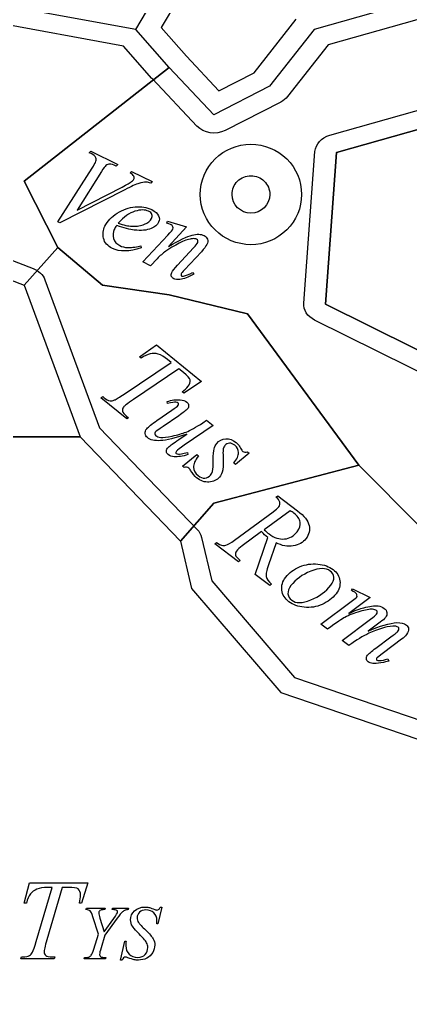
# Model space of a CAD drawing. Extents: x 1 to 639, y -1 to 499.
# Drawn here: x 245.7 to 282.4, y 61.5 to 153.1 of the extents above; entities that cross this region are included whole.
import ezdxf

# ---------------------------------------------------------------- set-up
doc = ezdxf.new("R2010")
doc.units = 0
for name, color, linetype in [('Centers', 7, 'CONTINUOUS'), ('Dividing_Lines', 7, 'CONTINUOUS'), ('Label_Land', 7, 'CONTINUOUS'), ('Label_Sea', 7, 'CONTINUOUS'), ('Land', 7, 'CONTINUOUS'), ('Nations', 7, 'CONTINUOUS'), ('Seas', 7, 'CONTINUOUS')]:
    doc.layers.add(name, color=color, linetype=linetype)

msp = doc.modelspace()

# ---------------------------------------------------------------- linework, layer by layer
at = {"layer": 'Centers', "color": 1}
for points in [[(269.187884, 136.674632)], [(272.159603, 136.674632)]]:
    msp.add_lwpolyline(points, close=True, dxfattribs=at)
for points in [[(264.065836, 140.004222), (264.954986, 140.887283), (266.160932, 141.383381), (267.418378, 141.383379)], [(267.418378, 141.383379), (268.675827, 141.383384), (269.881775, 140.887287), (270.770927, 140.004225)], [(262.677164, 136.674632), (262.677166, 137.923471), (263.176686, 139.12116), (264.065836, 140.004222)], [(270.770927, 140.004225), (271.66008, 139.121164), (272.159601, 137.923473), (272.159603, 136.674632)], [(266.167145, 137.917304), (266.498992, 138.246883), (266.949074, 138.432039), (267.418378, 138.432041)], [(267.418378, 138.432041), (267.887682, 138.432039), (268.337764, 138.246883), (268.669611, 137.917304)], [(265.648872, 136.674632), (265.64887, 137.140723), (265.835299, 137.587726), (266.167145, 137.917304)], [(268.669611, 137.917304), (269.001458, 137.587726), (269.187886, 137.140723), (269.187884, 136.674632)], [(267.418378, 131.965887), (264.799883, 131.965883), (262.677169, 134.07406), (262.677164, 136.674632)], [(267.418378, 134.917225), (266.441104, 134.917229), (265.648869, 135.704047), (265.648872, 136.674632)], [(269.187884, 136.674632), (269.187887, 135.704047), (268.395653, 134.917229), (267.418378, 134.917225)], [(272.159603, 136.674632), (272.159601, 135.425791), (271.660079, 134.228101), (270.770926, 133.34504)], [(270.770926, 133.34504), (269.881774, 132.461978), (268.675826, 131.965882), (267.418378, 131.965887)]]:
    msp.add_open_spline(points, degree=3, dxfattribs=at)
at = {"layer": 'Dividing_Lines', "color": 2}
msp.add_lwpolyline([(291.113866, 153.91357), (294.248145, 151.249339), (291.113866, 142.368451), (284.845335, 143.256551), (275.442525, 140.592288), (274.397765, 126.38293), (286.934854, 120.166318), (293.203385, 103.292685), (305.740501, 94.411791), (316.188097, 94.411791), (313.053818, 91.747571), (339.172782, 70.43349), (339.172782, 65.99307), (334.993744, 65.99307), (326.635667, 70.43349), (320.367135, 66.88117), (327.680426, 60.664577)], dxfattribs=at)
at = {"layer": 'Label_Land', "color": 7}
for points in [[(252.452471, 140.498364), (252.281804, 140.582921), (252.416701, 140.733646), (254.95301, 139.477027), (254.81335, 139.328663)], [(249.34977, 134.097544), (252.550821, 139.150145)], [(253.42776, 138.833265), (251.135214, 135.212157), (255.350595, 137.369031)], [(256.098102, 138.692131), (256.242495, 138.83815), (258.176722, 137.879835), (258.041795, 137.729125)], [(255.597243, 137.105708), (249.520437, 134.012986), (249.34977, 134.097544)], [(259.746444, 133.909253), (259.552128, 133.970265), (259.608748, 134.153894), (261.395746, 133.633067)], [(258.635873, 130.649219), (258.008594, 129.989796), (257.297496, 130.342111), (259.640789, 132.86203)], [(261.395746, 133.633067), (259.689158, 131.803178)], [(257.11131, 131.845567), (257.142273, 131.659707)], [(260.553166, 130.046214), (262.053824, 131.666488)], [(262.779182, 131.307108), (261.20513, 129.611479)], [(261.956429, 129.350965), (262.058465, 129.188692)], [(257.135318, 121.31905), (256.984021, 121.442819), (258.585101, 122.587088)], [(258.585101, 122.587088), (262.797069, 119.141492), (261.130587, 118.050725), (260.97518, 118.177855)], [(255.551115, 117.952347), (259.943908, 120.923363), (259.612654, 121.194344)], [(261.092995, 119.983353), (260.655433, 120.3413), (256.413503, 117.444559)], [(255.773946, 115.895455), (255.962041, 115.741584), (255.788341, 115.631458), (253.375665, 117.605144), (253.545256, 117.718632), (253.651591, 117.631645)], [(259.612082, 117.06386), (259.55941, 117.256917)], [(258.617188, 115.491869), (260.013769, 116.455772)], [(260.659892, 115.927212), (259.187523, 114.929872)], [(262.928601, 115.277864), (263.274544, 115.512939), (263.896065, 115.004504)], [(263.896065, 115.004504), (261.17703, 113.166023)], [(261.166727, 111.068073), (261.015429, 111.191842), (262.356201, 112.303653), (262.507499, 112.179884)], [(261.47675, 112.484566), (261.52197, 112.290786)], [(267.260621, 112.415735), (265.977109, 111.372965), (265.825812, 111.496734)], [(267.105247, 112.542852), (267.260621, 112.415735)], [(269.762196, 108.310037), (269.931666, 108.426478), (271.793045, 107.015415)], [(265.882409, 104.267845), (269.513139, 106.936688)], [(271.089503, 107.019209), (268.663806, 105.250553)], [(268.408994, 105.066418), (266.598316, 103.725135)], [(267.813242, 101.056638), (269.01774, 104.505656)], [(266.399267, 102.373451), (266.242435, 102.247425), (264.031485, 103.923489), (264.196752, 104.04312)], [(269.777659, 104.028869), (269.057403, 101.947019)], [(269.34297, 100.141907), (269.177702, 100.022276), (267.813242, 101.056638)], [(276.852631, 99.532647), (276.933671, 99.716125), (278.589048, 98.878245)], [(274.580829, 95.926308), (273.957557, 96.398794), (276.819622, 98.518439), (277.19071, 98.793149)], [(278.589048, 98.878245), (276.591835, 97.406976)], [(276.602251, 94.393921), (275.966338, 94.875989), (278.631238, 96.860474)], [(279.525148, 96.566743), (278.409662, 95.731063)], [(279.122045, 94.151793), (280.537129, 95.20385)], [(281.535475, 94.976574), (279.821786, 93.700769)], [(280.254538, 93.1278), (280.325999, 92.93462)]]:
    msp.add_lwpolyline(points, dxfattribs=at)
for points in [[(254.851613, 133.770705)], [(255.00066, 133.98498)], [(274.911548, 100.050954)], [(275.388836, 99.2324)]]:
    msp.add_lwpolyline(points, close=True, dxfattribs=at)
for points in [[(252.879292, 140.110493), (252.822301, 140.25633), (252.680027, 140.385621), (252.452471, 140.498364)], [(252.863087, 139.677517), (252.934037, 139.818767), (252.939439, 139.963092), (252.879292, 140.110493)], [(252.550821, 139.150145), (252.711698, 139.40756), (252.815787, 139.583351), (252.863087, 139.677517)], [(253.822934, 139.372482), (253.756652, 139.319081), (253.624928, 139.139342), (253.42776, 138.833265)], [(254.20189, 139.525771), (254.07395, 139.522517), (253.947631, 139.471421), (253.822934, 139.372482)], [(254.81335, 139.328663), (254.536807, 139.461762), (254.332987, 139.527465), (254.20189, 139.525771)], [(256.449031, 138.377141), (256.407888, 138.475926), (256.290912, 138.580923), (256.098102, 138.692131)], [(256.44692, 138.101823), (256.489491, 138.186573), (256.490194, 138.278346), (256.449031, 138.377141)], [(255.350595, 137.369031), (255.806878, 137.601607), (256.106043, 137.772867), (256.248091, 137.882811)], [(256.918763, 137.709288), (256.664542, 137.62748), (256.224036, 137.426286), (255.597243, 137.105708)], [(256.248091, 137.882811), (256.344381, 137.956626), (256.410657, 138.02963), (256.44692, 138.101823)], [(257.627095, 137.822866), (257.412269, 137.827381), (257.176159, 137.789522), (256.918763, 137.709288)], [(258.041795, 137.729125), (257.880628, 137.793295), (257.742395, 137.824542), (257.627095, 137.822866)], [(256.572483, 135.511194), (257.148968, 135.566618), (257.66951, 135.479236), (258.134109, 135.24905)], [(253.747588, 133.694411), (253.982511, 134.162102), (254.368335, 134.568748), (254.905062, 134.91435)], [(254.905062, 134.91435), (255.441788, 135.259953), (255.997595, 135.458901), (256.572483, 135.511194)], [(256.553907, 135.097035), (256.02334, 134.936542), (255.505591, 134.565857), (255.00066, 133.98498)], [(257.840459, 135.100537), (257.518078, 135.260262), (257.089227, 135.259094), (256.553907, 135.097035)], [(258.134502, 134.801972), (258.093333, 134.92429), (257.995318, 135.023812), (257.840459, 135.100537)], [(258.10169, 134.418386), (258.16791, 134.550218), (258.178848, 134.67808), (258.134502, 134.801972)], [(258.134109, 135.24905), (258.469112, 135.083072), (258.68331, 134.892666), (258.776704, 134.677832)], [(258.776704, 134.677832), (258.870098, 134.463), (258.870283, 134.262986), (258.77726, 134.077792)], [(254.851613, 133.770705), (254.750651, 133.624725), (254.674155, 133.499944), (254.622125, 133.39636)], [(256.496287, 133.332171), (256.077667, 133.378855), (255.529443, 133.525033), (254.851613, 133.770705)], [(255.00066, 133.98498), (255.495218, 133.806592), (255.92179, 133.708927), (256.280374, 133.691986)], [(256.280374, 133.691986), (256.755818, 133.672029), (257.149856, 133.733565), (257.462488, 133.876593)], [(257.462488, 133.876593), (257.779832, 134.021206), (257.9929, 134.201803), (258.10169, 134.418386)], [(258.77726, 134.077792), (258.646397, 133.817267), (258.41675, 133.619404), (258.08832, 133.484203)], [(259.955031, 133.829428), (259.917105, 133.848219), (259.847576, 133.874827), (259.746444, 133.909253)], [(260.118685, 133.648383), (260.091745, 133.728372), (260.037194, 133.78872), (259.955031, 133.829428)], [(253.618292, 132.564821), (253.529479, 132.969466), (253.572577, 133.345996), (253.747588, 133.694411)], [(254.622125, 133.39636), (254.481802, 133.117002), (254.461533, 132.829122), (254.561319, 132.53272)], [(258.08832, 133.484203), (257.657281, 133.309678), (257.126604, 133.259001), (256.496287, 133.332171)], [(259.640789, 132.86203), (259.920089, 133.166615), (260.07787, 133.355003), (260.114133, 133.427196)], [(259.689158, 131.803178), (260.720047, 132.386111), (261.461312, 132.738176), (261.912954, 132.859372)], [(260.114133, 133.427196), (260.14882, 133.496251), (260.150337, 133.56998), (260.118685, 133.648383)], [(261.912954, 132.859372), (262.367751, 132.979005), (262.740532, 132.966791), (263.031298, 132.822731)], [(263.031298, 132.822731), (263.189333, 132.744432), (263.292904, 132.628437), (263.342009, 132.474745)], [(254.443677, 131.614918), (253.982254, 131.843531), (253.707126, 132.160165), (253.618292, 132.564821)], [(254.561319, 132.53272), (254.662662, 132.239467), (254.855561, 132.022374), (255.140017, 131.881441)], [(255.140017, 131.881441), (255.367573, 131.768698), (255.608504, 131.706169), (255.862811, 131.693854)], [(260.871066, 132.187808), (260.455829, 131.989774), (259.980649, 131.707759), (259.445526, 131.341763)], [(261.953542, 132.527619), (261.648705, 132.502251), (261.28788, 132.38898), (260.871066, 132.187808)], [(262.32794, 132.483244), (262.239446, 132.527088), (262.114646, 132.54188), (261.953542, 132.527619)], [(262.053824, 131.666488), (262.241616, 131.86745), (262.368622, 132.033847), (262.434842, 132.165679)], [(262.4489, 132.346875), (262.428294, 132.408044), (262.387974, 132.4535), (262.32794, 132.483244)], [(262.434842, 132.165679), (262.466375, 132.228456), (262.471061, 132.288855), (262.4489, 132.346875)], [(263.295056, 131.992324), (263.200456, 131.803992), (263.028498, 131.575587), (262.779182, 131.307108)], [(263.342009, 132.474745), (263.394271, 132.319492), (263.37862, 132.158685), (263.295056, 131.992324)], [(257.142273, 131.659707), (256.022722, 131.293182), (255.12319, 131.278253), (254.443677, 131.614918)], [(255.862811, 131.693854), (256.12187, 131.683104), (256.538036, 131.733675), (257.11131, 131.845567)], [(259.445526, 131.341763), (259.162961, 131.148557), (258.893076, 130.917709), (258.635873, 130.649219)], [(260.001771, 129.349198), (260.077451, 129.499864), (260.26125, 129.732202), (260.553166, 130.046214)], [(259.964153, 129.015034), (259.929318, 129.118533), (259.941858, 129.229921), (260.001771, 129.349198)], [(262.058465, 129.188692), (261.554847, 128.916846), (261.126939, 128.756451), (260.774743, 128.707506)], [(260.895096, 129.24176), (260.873023, 129.197816), (260.866745, 129.153886), (260.876262, 129.10997)], [(261.20513, 129.611479), (261.023667, 129.415221), (260.920323, 129.291982), (260.895096, 129.24176)], [(261.103781, 129.020765), (261.337523, 129.069599), (261.621739, 129.179666), (261.956429, 129.350965)], [(260.189469, 128.768158), (260.072535, 128.826093), (259.99743, 128.908385), (259.964153, 129.015034)], [(260.774743, 128.707506), (260.529953, 128.675905), (260.334862, 128.696122), (260.189469, 128.768158)], [(260.876262, 129.10997), (260.887356, 129.069194), (260.907123, 129.041761), (260.935563, 129.027671)], [(260.935563, 129.027671), (260.973489, 129.00888), (261.029562, 129.006578), (261.103781, 129.020765)], [(257.975414, 121.736125), (257.727466, 121.679923), (257.447434, 121.540898), (257.135318, 121.31905)], [(258.738734, 121.704751), (258.477803, 121.78187), (258.223363, 121.792328), (257.975414, 121.736125)], [(259.612654, 121.194344), (259.293693, 121.45527), (259.002386, 121.625406), (258.738734, 121.704751)], [(261.714317, 119.284212), (261.684492, 119.435856), (261.477385, 119.668903), (261.092995, 119.983353)], [(261.527815, 118.686937), (261.691739, 118.884587), (261.753906, 119.083678), (261.714317, 119.284212)], [(260.97518, 118.177855), (261.20438, 118.349375), (261.388592, 118.519069), (261.527815, 118.686937)], [(253.651591, 117.631645), (253.864226, 117.457699), (254.055867, 117.357733), (254.226514, 117.331747)], [(254.226514, 117.331747), (254.343744, 117.313104), (254.483115, 117.337701), (254.644625, 117.405535)], [(254.644625, 117.405535), (254.811103, 117.47385), (255.113266, 117.65612), (255.551115, 117.952347)], [(256.413503, 117.444559), (255.879248, 117.081773), (255.566086, 116.844876), (255.474019, 116.733866)], [(259.55941, 117.256917), (260.024362, 117.403726), (260.43309, 117.45792), (260.785595, 117.4195)], [(260.785595, 117.4195), (261.056631, 117.393195), (261.26576, 117.319824), (261.412984, 117.199388)], [(255.474019, 116.733866), (255.388688, 116.630979), (255.361573, 116.510009), (255.392674, 116.370956)], [(255.392674, 116.370956), (255.42602, 116.23461), (255.55311, 116.076109), (255.773946, 115.895455)], [(260.374453, 117.19686), (260.283525, 117.203078), (260.029402, 117.158745), (259.612082, 117.06386)], [(260.013769, 116.455772), (260.350262, 116.684945), (260.548824, 116.836082), (260.609452, 116.909185)], [(260.596717, 117.117292), (260.539471, 117.164122), (260.465383, 117.190645), (260.374453, 117.19686)], [(260.640021, 117.020513), (260.638422, 117.062723), (260.623987, 117.094983), (260.596717, 117.117292)], [(260.609452, 116.909185), (260.636399, 116.941676), (260.646589, 116.978785), (260.640021, 117.020513)], [(261.473548, 116.577237), (261.352289, 116.431029), (261.08107, 116.214354), (260.659892, 115.927212)], [(261.412984, 117.199388), (261.513849, 117.116875), (261.568689, 117.01748), (261.577503, 116.901202)], [(261.577503, 116.901202), (261.591283, 116.785403), (261.556632, 116.677415), (261.473548, 116.577237)], [(257.662548, 114.704957), (257.830963, 114.908022), (258.149176, 115.170326), (258.617188, 115.491869)], [(257.520572, 114.268942), (257.505191, 114.426948), (257.552516, 114.572287), (257.662548, 114.704957)], [(259.187523, 114.929872), (258.784785, 114.659457), (258.54412, 114.476867), (258.465525, 114.382102)], [(261.357856, 114.401897), (261.740538, 114.543295), (262.26412, 114.835284), (262.928601, 115.277864)], [(257.731765, 113.878039), (257.606351, 113.980634), (257.535953, 114.110935), (257.520572, 114.268942)], [(258.955737, 113.599346), (258.406915, 113.566592), (257.998924, 113.65949), (257.731765, 113.878039)], [(258.465525, 114.382102), (258.422861, 114.330659), (258.404412, 114.275312), (258.41018, 114.216059)], [(258.41018, 114.216059), (258.420932, 114.157273), (258.454931, 114.104464), (258.512177, 114.057634)], [(258.512177, 114.057634), (258.602138, 113.984042), (258.756412, 113.932824), (258.974999, 113.903978)], [(261.417981, 114.209563), (260.32803, 113.833278), (259.507282, 113.629873), (258.955737, 113.599346)], [(258.974999, 113.903978), (259.193603, 113.875117), (259.549731, 113.915535), (260.043383, 114.025234)], [(259.961253, 113.206242), (260.171042, 113.370918), (260.656618, 113.705358), (261.417981, 114.209563)], [(260.043383, 114.025234), (260.542002, 114.135413), (260.98016, 114.260967), (261.357856, 114.401897)], [(264.217081, 113.330828), (264.434899, 113.59346), (264.714446, 113.737426), (265.055721, 113.762726)], [(265.055721, 113.762726), (265.399738, 113.785787), (265.723052, 113.673542), (266.025665, 113.42599)], [(259.502935, 112.579105), (259.492351, 112.687741), (259.526357, 112.789442), (259.604951, 112.884207)], [(259.604951, 112.884207), (259.6813, 112.976263), (259.800067, 113.083609), (259.961253, 113.206242)], [(261.17703, 113.166023), (260.772047, 112.892899), (260.530258, 112.708956), (260.451665, 112.614192)], [(263.896984, 111.786246), (263.892365, 112.271741), (263.914127, 112.615226), (263.962267, 112.816702)], [(263.962267, 112.816702), (264.01313, 113.015954), (264.098068, 113.187329), (264.217081, 113.330828)], [(264.82975, 112.836453), (264.803281, 112.721771), (264.796207, 112.536689), (264.808528, 112.281207)], [(264.984689, 113.139159), (264.910587, 113.049811), (264.858941, 112.948909), (264.82975, 112.836453)], [(265.408105, 113.351758), (265.233613, 113.339987), (265.092475, 113.269121), (264.984689, 113.139159)], [(265.927475, 113.158658), (265.758459, 113.296921), (265.585336, 113.361288), (265.408105, 113.351758)], [(266.249523, 112.479387), (266.244737, 112.760515), (266.137388, 112.986938), (265.927475, 113.158658)], [(266.025665, 113.42599), (266.112903, 113.354624), (266.186347, 113.283187), (266.245995, 113.211676)], [(266.245995, 113.211676), (266.277431, 113.17232), (266.340207, 113.068705), (266.434323, 112.900831)], [(266.434323, 112.900831), (266.53342, 112.733418), (266.606147, 112.63075), (266.652506, 112.592827)], [(259.678273, 112.285701), (259.571947, 112.372681), (259.513501, 112.470482), (259.502935, 112.579105)], [(260.239722, 112.085445), (260.004463, 112.105207), (259.817314, 112.171959), (259.678273, 112.285701)], [(261.52197, 112.290786), (261.025904, 112.128531), (260.598488, 112.060084), (260.239722, 112.085445)], [(260.451665, 112.614192), (260.411246, 112.565457), (260.389131, 112.522196), (260.385321, 112.484411)], [(260.385321, 112.484411), (260.386427, 112.44715), (260.401977, 112.416252), (260.431969, 112.391716)], [(260.431969, 112.391716), (260.47831, 112.353807), (260.545585, 112.332858), (260.633792, 112.328868)], [(260.633792, 112.328868), (260.726984, 112.325345), (261.00797, 112.377244), (261.47675, 112.484566)], [(262.507499, 112.179884), (262.182578, 111.754921), (262.02706, 111.393608), (262.040947, 111.095947)], [(263.82037, 110.717339), (263.878768, 110.942236), (263.904306, 111.298538), (263.896984, 111.786246)], [(264.808528, 112.281207), (264.844059, 111.606821), (264.832787, 111.12978), (264.774713, 110.850084)], [(265.825812, 111.496734), (266.113105, 111.870678), (266.254341, 112.198229), (266.249523, 112.479387)], [(266.652506, 112.592827), (266.76972, 112.49694), (266.920633, 112.480282), (267.105247, 112.542852)], [(261.599741, 111.027416), (261.477067, 111.12777), (261.332728, 111.141323), (261.166727, 111.068073)], [(261.767883, 110.808068), (261.704851, 110.914164), (261.648804, 110.987281), (261.599741, 111.027416)], [(262.332171, 110.114682), (262.135885, 110.275254), (261.947789, 110.506383), (261.767883, 110.808068)], [(262.040947, 111.095947), (262.054866, 110.798255), (262.196775, 110.539014), (262.466674, 110.318224)], [(264.774713, 110.850084), (264.716622, 110.570402), (264.615718, 110.343919), (264.472004, 110.170636)], [(263.493117, 109.710312), (263.079012, 109.68551), (262.69203, 109.8203), (262.332171, 110.114682)], [(262.466674, 110.318224), (262.673865, 110.148731), (262.884593, 110.071779), (263.098859, 110.087369)], [(263.098859, 110.087369), (263.318092, 110.10344), (263.497321, 110.19541), (263.636544, 110.363277)], [(264.472004, 110.170636), (264.238468, 109.889052), (263.912173, 109.73561), (263.493117, 109.710312)], [(263.636544, 110.363277), (263.726365, 110.471579), (263.787641, 110.5896), (263.82037, 110.717339)], [(270.113161, 107.838779), (270.077845, 108.006764), (269.960856, 108.16385), (269.762196, 108.310037)], [(269.513139, 106.936688), (269.756244, 107.11425), (269.926014, 107.265769), (270.022448, 107.391242)], [(270.022448, 107.391242), (270.121025, 107.519505), (270.151263, 107.668684), (270.113161, 107.838779)], [(271.435278, 106.810041), (271.345437, 106.878147), (271.230178, 106.947869), (271.089503, 107.019209)], [(272.033143, 105.966278), (271.985503, 106.26275), (271.786214, 106.544005), (271.435278, 106.810041)], [(271.793045, 107.015415), (272.416326, 106.542922), (272.775526, 106.085282), (272.870644, 105.642495)], [(271.751973, 105.054146), (271.989844, 105.363648), (272.083568, 105.667692), (272.033143, 105.966278)], [(272.870644, 105.642495), (272.96578, 105.199695), (272.866554, 104.787295), (272.572966, 104.405296)], [(269.01774, 104.505656), (268.802228, 104.664624), (268.599313, 104.851545), (268.408994, 105.066418)], [(268.663806, 105.250553), (268.8242, 105.089245), (268.974581, 104.955387), (269.114949, 104.848978)], [(269.114949, 104.848978), (269.597844, 104.482908), (270.08146, 104.325903), (270.565798, 104.377962)], [(270.565798, 104.377962), (271.052278, 104.43281), (271.447669, 104.658204), (271.751973, 105.054146)], [(272.572966, 104.405296), (272.292234, 104.040025), (271.893297, 103.812905), (271.376157, 103.723935)], [(264.196752, 104.04312), (264.410951, 103.893987), (264.5674, 103.808483), (264.666098, 103.786608)], [(264.666098, 103.786608), (264.817634, 103.746753), (264.951149, 103.747035), (265.066642, 103.787454)], [(265.066642, 103.787454), (265.257204, 103.8504), (265.529126, 104.01053), (265.882409, 104.267845)], [(266.598316, 103.725135), (266.362317, 103.55101), (266.185386, 103.38727), (266.067523, 103.233913)], [(271.376157, 103.723935), (270.863961, 103.635628), (270.331128, 103.737272), (269.777659, 104.028869)], [(266.067523, 103.233913), (265.977517, 103.116803), (265.947506, 102.99393), (265.977488, 102.865292)], [(265.977488, 102.865292), (266.000671, 102.768286), (266.141264, 102.604339), (266.399267, 102.373451)], [(269.057403, 101.947019), (268.879288, 101.437765), (268.810466, 101.070715), (268.850936, 100.84587)], [(270.682637, 100.80102), (270.997657, 101.210904), (271.431664, 101.532792), (271.984658, 101.766685)], [(271.984658, 101.766685), (272.540456, 101.998453), (273.108432, 102.084191), (273.688586, 102.023897)], [(274.84228, 101.374368), (274.429586, 101.68722), (273.823087, 101.681434), (273.022783, 101.357008)], [(273.688586, 102.023897), (274.271561, 101.961465), (274.748346, 101.78978), (275.11894, 101.508843)], [(268.850936, 100.84587), (268.891406, 100.621025), (269.055417, 100.38637), (269.34297, 100.141907)], [(270.31511, 99.577055), (270.262254, 100.005456), (270.384763, 100.413444), (270.682637, 100.80102)], [(273.022783, 101.357008), (272.227425, 101.033247), (271.606875, 100.581381), (271.161134, 100.00141)], [(275.174298, 100.79171), (275.155095, 101.02691), (275.044422, 101.22113), (274.84228, 101.374368)], [(274.911548, 100.050954), (275.110845, 100.310267), (275.198428, 100.557185), (275.174298, 100.79171)], [(275.11894, 101.508843), (275.489534, 101.227905), (275.700928, 100.875692), (275.753124, 100.452204)], [(271.161134, 100.00141), (270.957551, 99.736521), (270.867423, 99.4805), (270.890749, 99.233348)], [(273.019979, 98.665083), (273.81814, 98.98672), (274.448663, 99.448676), (274.911548, 100.050954)], [(275.753124, 100.452204), (275.808141, 100.026579), (275.686712, 99.619978), (275.388836, 99.2324)], [(270.978779, 98.498064), (270.594152, 98.78964), (270.372929, 99.149304), (270.31511, 99.577055)], [(270.890749, 99.233348), (270.916218, 98.988984), (271.031424, 98.78912), (271.23637, 98.633756)], [(275.388836, 99.2324), (275.067388, 98.814152), (274.636854, 98.48522), (274.097233, 98.245603)], [(277.194418, 99.352979), (277.157925, 99.380644), (277.043996, 99.440533), (276.852631, 99.532647)], [(277.351341, 99.114873), (277.333764, 99.207629), (277.281456, 99.286998), (277.194418, 99.352979)], [(277.310201, 98.887906), (277.357347, 98.949249), (277.37106, 99.024904), (277.351341, 99.114873)], [(272.417542, 97.976635), (271.834585, 98.039053), (271.354997, 98.212863), (270.978779, 98.498064)], [(271.23637, 98.633756), (271.632227, 98.333667), (272.226763, 98.344109), (273.019979, 98.665083)], [(274.097233, 98.245603), (273.560414, 98.003859), (273.000517, 97.914203), (272.417542, 97.976635)], [(277.19071, 98.793149), (277.251084, 98.831226), (277.290915, 98.862812), (277.310201, 98.887906)], [(277.983368, 97.934105), (278.515818, 98.077663), (278.96839, 98.131738), (279.341084, 98.096328)], [(279.341084, 98.096328), (279.558454, 98.072757), (279.748553, 97.999254), (279.911381, 97.875819)], [(277.619074, 97.581432), (277.080855, 97.424595), (276.613385, 97.238396), (276.216665, 97.022836)], [(276.591835, 97.406976), (277.17683, 97.665153), (277.640674, 97.840863), (277.983368, 97.934105)], [(278.80865, 97.785069), (278.556622, 97.804022), (278.160096, 97.736143), (277.619074, 97.581432)], [(278.631238, 96.860474), (278.919861, 97.074137), (279.099532, 97.226975), (279.17025, 97.318988)], [(279.180575, 97.661985), (279.087931, 97.732216), (278.963956, 97.773244), (278.80865, 97.785069)], [(279.17025, 97.318988), (279.228111, 97.394274), (279.255527, 97.461748), (279.252498, 97.52141)], [(279.252498, 97.52141), (279.24947, 97.581074), (279.225496, 97.627932), (279.180575, 97.661985)], [(279.911381, 97.875819), (280.051767, 97.769396), (280.133994, 97.636456), (280.158062, 97.476999)], [(280.158062, 97.476999), (280.182131, 97.317542), (280.14059, 97.168105), (280.033441, 97.028689)], [(276.216665, 97.022836), (276.028616, 96.922682), (275.483337, 96.557173), (274.580829, 95.926308)], [(278.409662, 95.731063), (279.520904, 96.234581), (280.413264, 96.502459), (281.086742, 96.534696)], [(280.700382, 96.205372), (280.040792, 96.144955), (279.297174, 95.923183), (278.469527, 95.540056)], [(280.033441, 97.028689), (279.928434, 96.89206), (279.759003, 96.738078), (279.525148, 96.566743)], [(281.213403, 96.101092), (281.095495, 96.190475), (280.924489, 96.225235), (280.700382, 96.205372)], [(281.086742, 96.534696), (281.459871, 96.551912), (281.757335, 96.47645), (281.979134, 96.308309)], [(281.979134, 96.308309), (282.10829, 96.2104), (282.179287, 96.085973), (282.192125, 95.935029)], [(278.469527, 95.540056), (277.924136, 95.287159), (277.301711, 94.905114), (276.602251, 94.393921)], [(280.537129, 95.20385), (280.862037, 95.447372), (281.040153, 95.583738), (281.071475, 95.612948)], [(281.071475, 95.612948), (281.120637, 95.659525), (281.164505, 95.707908), (281.203079, 95.758098)], [(281.203079, 95.758098), (281.256653, 95.827805), (281.282997, 95.893884), (281.282112, 95.956336)], [(281.282112, 95.956336), (281.278423, 96.020912), (281.25552, 96.069164), (281.213403, 96.101092)], [(282.006645, 95.433563), (281.882352, 95.271841), (281.725295, 95.119511), (281.535475, 94.976574)], [(282.192125, 95.935029), (282.209909, 95.784748), (282.148082, 95.617592), (282.006645, 95.433563)], [(278.236207, 93.155262), (278.223061, 93.271136), (278.25399, 93.377869), (278.328995, 93.475461)], [(278.328995, 93.475461), (278.431859, 93.609301), (278.696209, 93.834745), (279.122045, 94.151793)], [(279.821786, 93.700769), (279.448556, 93.423273), (279.24694, 93.265006), (279.216939, 93.22597)], [(278.407506, 92.866542), (278.309255, 92.941022), (278.252156, 93.037262), (278.236207, 93.155262)], [(278.837413, 92.706125), (278.657503, 92.732186), (278.514201, 92.785659), (278.407506, 92.866542)], [(279.597607, 92.758672), (279.270719, 92.697577), (279.017321, 92.680061), (278.837413, 92.706125)], [(279.216939, 93.22597), (279.186937, 93.186933), (279.173862, 93.143891), (279.177713, 93.096843)], [(279.177713, 93.096843), (279.179602, 93.06452), (279.194561, 93.037733), (279.222591, 93.016484)], [(279.222591, 93.016484), (279.250658, 92.995208), (279.320141, 92.984457), (279.431043, 92.984232)], [(279.431043, 92.984232), (279.685377, 92.985594), (279.959875, 93.03345), (280.254538, 93.1278)], [(280.325999, 92.93462), (280.170095, 92.876291), (279.927298, 92.817642), (279.597607, 92.758672)]]:
    msp.add_open_spline(points, degree=3, dxfattribs=at)
at = {"layer": 'Label_Sea', "color": 3}
for points in [[(246.387314, 70.250263), (246.19129, 70.250263), (246.694593, 72.144457)], [(246.694593, 72.144457), (252.151436, 72.144457), (251.563367, 70.250263), (251.362047, 70.250263)], [(247.319746, 66.651294), (248.808456, 71.718272), (248.379327, 71.718272)], [(250.297169, 71.718272), (249.730291, 71.718272), (248.310453, 66.803874)], [(251.969551, 69.636409), (252.004868, 69.766191), (253.774369, 69.766191), (253.731986, 69.636409)], [(254.424233, 69.636409), (254.459553, 69.766191), (255.964155, 69.766191), (255.935911, 69.636409)], [(258.948641, 69.874994), (259.082854, 69.874994), (258.715534, 68.296499), (258.595447, 68.296499)], [(252.714788, 65.93571), (253.135087, 67.324785), (252.622958, 68.96642)], [(253.279899, 68.833103), (253.668401, 67.538754)], [(254.904584, 68.833103), (253.731986, 67.226557), (253.378791, 66.051449)], [(253.668401, 67.538754), (254.579637, 68.805052)], [(255.211853, 64.900924), (255.607431, 66.665337), (255.727515, 66.665337)], [(248.808456, 65.204332), (249.052159, 65.204332), (248.988585, 65.009659), (245.86282, 65.009659), (245.921099, 65.204332), (246.058844, 65.204332)], [(253.841473, 65.139441), (253.806156, 65.009659), (251.789422, 65.009659), (251.831806, 65.139441)], [(255.346082, 64.900992), (255.211853, 64.900924)]]:
    msp.add_lwpolyline(points, dxfattribs=at)
for points in [[(247.378021, 71.560405), (247.127255, 71.455184), (246.924169, 71.302593), (246.768764, 71.102633)], [(248.379327, 71.718272), (247.966089, 71.718272), (247.632321, 71.66565), (247.378021, 71.560405)], [(251.224301, 71.570945), (251.104215, 71.669163), (250.795171, 71.718272), (250.297169, 71.718272)], [(251.462708, 70.992147), (251.462708, 71.248208), (251.383239, 71.441141), (251.224301, 71.570945)], [(246.768764, 71.102633), (246.613358, 70.902696), (246.486209, 70.618573), (246.387314, 70.250263)], [(251.362047, 70.250263), (251.429155, 70.527382), (251.462708, 70.774677), (251.462708, 70.992147)], [(252.368659, 69.506594), (252.293312, 69.576749), (252.160276, 69.620021), (251.969551, 69.636409)], [(253.731986, 69.636409), (253.51065, 69.620021), (253.384677, 69.60599), (253.354066, 69.594316)], [(254.855128, 69.562729), (254.805681, 69.597818), (254.662049, 69.622378), (254.424233, 69.636409)], [(255.935911, 69.636409), (255.789923, 69.617776), (255.689851, 69.597897), (255.635695, 69.576772)], [(256.529267, 69.520636), (256.778858, 69.75683), (257.099086, 69.874926), (257.489952, 69.874926)], [(257.581795, 69.601388), (257.336913, 69.601388), (257.137947, 69.530065), (256.984897, 69.38742)], [(257.489952, 69.874926), (257.621811, 69.874926), (257.746606, 69.862063), (257.864339, 69.836335)], [(258.327032, 69.331284), (258.138663, 69.511353), (257.89025, 69.601388), (257.581795, 69.601388)], [(257.864339, 69.836335), (257.937331, 69.822416), (258.070367, 69.775642), (258.263447, 69.696013)], [(258.263447, 69.696013), (258.400013, 69.642246), (258.475361, 69.613017), (258.489488, 69.608325)], [(258.489488, 69.608325), (258.522455, 69.601365), (258.558952, 69.597886), (258.59898, 69.597886)], [(258.59898, 69.597886), (258.667263, 69.597886), (258.726128, 69.615419), (258.775575, 69.650485)], [(258.775575, 69.650485), (258.825023, 69.685574), (258.882711, 69.76041), (258.948641, 69.874994)], [(252.622958, 68.96642), (252.531128, 69.256381), (252.446362, 69.436439), (252.368659, 69.506594)], [(253.22692, 69.496087), (253.193953, 69.446967), (253.17747, 69.389676), (253.17747, 69.324212)], [(253.17747, 69.324212), (253.17747, 69.22833), (253.211613, 69.064627), (253.279899, 68.833103)], [(253.354066, 69.594316), (253.302266, 69.577928), (253.259884, 69.545185), (253.22692, 69.496087)], [(254.579637, 68.805052), (254.8151, 69.134793), (254.932832, 69.345259), (254.932832, 69.43645)], [(254.932832, 69.43645), (254.932832, 69.487905), (254.906931, 69.529998), (254.855128, 69.562729)], [(255.384929, 69.411901), (255.274262, 69.313684), (255.114148, 69.120751), (254.904584, 68.833103)], [(255.635695, 69.576772), (255.550929, 69.541683), (255.46734, 69.486726), (255.384929, 69.411901)], [(256.154883, 68.668266), (256.154883, 69.000319), (256.279678, 69.284443), (256.529267, 69.520636)], [(256.984897, 69.38742), (256.831847, 69.244774), (256.755322, 69.079904), (256.755322, 68.892808)], [(256.755322, 68.892808), (256.755322, 68.729127), (256.803591, 68.57245), (256.90013, 68.422778)], [(258.609586, 68.636746), (258.609586, 68.919702), (258.515401, 69.151215), (258.327032, 69.331284)], [(256.31735, 68.071923), (256.209039, 68.261354), (256.154883, 68.460134), (256.154883, 68.668266)], [(256.765908, 67.549294), (256.5328, 67.78313), (256.383281, 67.95734), (256.31735, 68.071923)], [(256.90013, 68.422778), (256.999024, 68.275463), (257.223891, 68.033433), (257.574729, 67.696687)], [(258.595447, 68.296499), (258.604873, 68.436809), (258.609586, 68.550225), (258.609586, 68.636746)], [(257.652423, 66.525015), (257.541756, 66.719115), (257.246251, 67.060541), (256.765908, 67.549294)], [(257.574729, 67.696687), (257.927923, 67.362276), (258.156321, 67.100356), (258.259924, 66.910925)], [(258.259924, 66.910925), (258.363527, 66.723852), (258.415328, 66.523915), (258.415328, 66.311114)], [(246.970084, 65.656851), (247.054851, 65.814695), (247.171404, 66.146176), (247.319746, 66.651294)], [(248.310453, 66.803874), (248.130325, 66.186507), (248.040261, 65.805917), (248.040261, 65.662104)], [(252.467554, 65.356912), (252.54761, 65.464491), (252.630021, 65.657423), (252.714788, 65.93571)], [(253.378791, 66.051449), (253.291671, 65.756797), (253.248111, 65.553346), (253.248111, 65.441098)], [(255.727515, 66.665337), (255.711036, 66.494607), (255.702797, 66.353117), (255.702797, 66.240869)], [(255.702797, 66.240869), (255.702797, 65.920511), (255.805223, 65.659769), (256.010075, 65.458642)], [(257.52174, 65.437596), (257.681854, 65.627026), (257.76191, 65.844508), (257.76191, 66.09004)], [(257.76191, 66.09004), (257.76191, 66.249074), (257.725415, 66.394066), (257.652423, 66.525015)], [(258.415328, 66.311114), (258.415328, 66.070251), (258.350577, 65.836392), (258.221074, 65.609538)], [(246.058844, 65.204332), (246.334335, 65.204332), (246.546252, 65.248176), (246.694593, 65.335865)], [(246.694593, 65.335865), (246.797018, 65.395514), (246.888848, 65.502509), (246.970084, 65.656851)], [(248.040261, 65.662104), (248.040261, 65.528798), (248.096772, 65.4183), (248.209794, 65.330612)], [(248.209794, 65.330612), (248.322816, 65.246425), (248.52237, 65.204332), (248.808456, 65.204332)], [(251.831806, 65.139441), (252.031947, 65.144156), (252.164983, 65.160521), (252.230913, 65.188539)], [(252.230913, 65.188539), (252.336871, 65.230632), (252.415752, 65.286756), (252.467554, 65.356912)], [(253.248111, 65.441098), (253.248111, 65.368608), (253.261061, 65.313662), (253.286962, 65.276261)], [(253.286962, 65.276261), (253.315217, 65.238837), (253.363486, 65.208429), (253.43177, 65.185037)], [(253.43177, 65.185037), (253.521245, 65.156974), (253.657813, 65.141776), (253.841473, 65.139441)], [(255.671019, 65.181602), (255.532097, 65.181602), (255.423785, 65.088065), (255.346082, 64.900992)], [(255.900594, 65.129002), (255.808764, 65.164069), (255.732239, 65.181602), (255.671019, 65.181602)], [(256.486893, 64.939583), (256.364455, 64.96531), (256.169021, 65.02845), (255.900594, 65.129002)], [(256.010075, 65.458642), (256.217281, 65.257538), (256.486884, 65.156986), (256.818887, 65.156986)], [(256.818887, 65.156986), (257.127342, 65.156986), (257.361626, 65.250522), (257.52174, 65.437596)], [(257.670091, 65.086909), (257.42992, 64.962964), (257.16738, 64.900992), (256.882472, 64.900992)], [(258.221074, 65.609538), (258.093924, 65.385041), (257.910263, 65.210831), (257.670091, 65.086909)], [(256.882472, 64.900992), (256.741194, 64.900992), (256.609335, 64.913855), (256.486893, 64.939583)]]:
    msp.add_open_spline(points, degree=3, dxfattribs=at)
at = {"layer": 'Land', "color": 5}
for points in [[(254.54733, 161.018269), (247.234023, 164.570632), (247.234023, 171.675288), (256.636846, 168.12296), (259.77112, 169.011025), (263.950148, 167.23486), (281.711035, 169.899123), (285.8901, 168.12296), (283.800554, 175.227651), (290.069112, 175.227651), (296.33767, 180.556152), (307.829999, 179.66806), (310.964278, 175.227651), (309.919518, 159.242104), (304.695746, 154.801678), (291.113871, 153.913578), (282.755794, 154.801678), (273.352984, 152.137413), (269.173946, 146.808887), (263.950148, 144.144659), (259.77112, 148.585053), (256.636846, 152.137413), (258.726368, 155.689741)], [(246.189263, 137.928026), (259.77112, 148.585053), (256.636846, 152.137413), (242.010235, 154.801678), (239.920706, 150.36125), (233.652174, 154.801678), (225.294105, 153.025478), (219.025542, 153.913578), (215.891258, 150.36125), (219.025542, 145.032722), (212.756993, 142.368459), (215.891258, 139.704226), (214.846525, 132.599532), (223.204583, 127.271012), (234.696921, 132.599532), (246.189263, 128.159085), (249.323545, 131.711432)], [(284.845314, 143.256559), (291.113871, 142.368459), (294.24815, 151.249347), (291.113871, 153.913578), (282.755794, 154.801678), (273.352984, 152.137413), (269.173946, 146.808887), (263.950148, 144.144659), (259.77112, 148.585053), (246.189263, 137.928026), (249.323545, 131.711432), (253.502575, 128.159085), (259.77112, 127.271012), (267.084427, 125.494839), (277.531996, 111.285478), (289.024352, 99.740391), (293.203364, 103.292711), (286.934833, 120.166345), (274.397744, 126.382938), (275.442504, 140.592296)], [(249.323545, 131.711432), (246.189263, 128.159085), (251.413054, 113.949725), (260.815887, 104.180784), (263.950148, 107.733131), (277.531996, 111.285478), (267.084427, 125.494839), (259.77112, 127.271012), (253.502575, 128.159085)], [(294.24815, 89.971424), (295.29291, 92.635697), (294.24815, 96.188018), (289.024352, 99.740391), (277.531996, 111.285478), (263.950148, 107.733131), (260.815887, 104.180784), (261.860634, 99.740391), (270.218705, 89.971424), (285.8901, 84.642904)]]:
    msp.add_lwpolyline(points, close=True, dxfattribs=at)
at = {"layer": 'Nations', "color": 5}
for points in [[(260.541602, 154.917854), (259.0127, 152.319525), (261.375751, 149.641287), (264.427085, 146.399101), (267.738794, 148.088184), (271.664229, 153.094714)], [(282.96082, 153.043293), (274.653966, 150.690182), (270.860346, 145.852631)], [(258.149394, 147.550905), (255.469762, 150.587341), (243.256917, 152.812756), (241.802572, 149.721231)], [(262.367649, 143.068755), (258.188285, 147.508612)], [(270.216351, 145.330944), (264.993241, 142.667388)], [(274.802001, 142.227397), (284.204467, 144.891863)], [(272.374132, 126.490412), (273.418971, 140.699987)], [(235.536771, 134.168695), (247.028929, 129.727931)], [(248.124554, 128.673514), (253.232058, 114.782659), (262.384927, 105.272005)], [(291.270928, 102.77381), (285.237426, 119.013212), (273.376823, 124.894129)], [(262.804185, 104.518842), (263.7615, 100.44823), (271.514052, 91.386626), (286.643156, 86.243262)]]:
    msp.add_lwpolyline(points, dxfattribs=at)
for points in [[(258.188285, 147.508612), (258.175064, 147.522537), (258.162099, 147.536637), (258.149394, 147.550905)], [(270.860346, 145.852631), (270.693758, 145.640357), (270.473799, 145.462173), (270.216351, 145.330944)], [(264.993241, 142.667388), (264.123152, 142.224038), (263.001507, 142.395501), (262.367649, 143.068755)], [(273.418971, 140.699987), (273.4707, 141.401136), (274.017873, 142.005431), (274.802001, 142.227397)], [(247.028929, 129.727931), (247.55394, 129.524918), (247.952394, 129.141451), (248.124554, 128.673514)], [(273.376823, 124.894129), (272.714447, 125.222296), (272.32646, 125.839972), (272.374132, 126.490412)], [(262.384927, 105.272005), (262.595039, 105.053876), (262.738999, 104.795265), (262.804185, 104.518842)]]:
    msp.add_open_spline(points, degree=3, dxfattribs=at)
at = {"layer": 'Seas', "color": 2}
msp.add_lwpolyline([(293.203364, 103.292711), (286.934833, 120.166345), (274.397744, 126.382938), (275.442504, 140.592296), (284.845314, 143.256559), (291.113871, 142.368459), (290.069112, 138.816126), (293.203364, 132.599532), (297.382403, 140.592296), (301.561468, 139.704226), (304.695746, 125.494839), (322.456607, 109.509305), (348.575571, 93.523744), (348.575571, 73.09779), (352.75461, 70.433517), (339.172761, 70.433517), (313.053797, 91.747597), (316.188076, 94.411818), (305.74048, 94.411818)], close=True, dxfattribs=at)
for points in [[(234.696921, 132.599532), (246.189263, 128.159085), (251.413054, 113.949725), (236.786451, 113.949725)], [(236.786451, 113.949725), (251.413054, 113.949725), (260.815887, 104.180784), (261.860634, 99.740391), (270.218705, 89.971424), (285.8901, 84.642904), (291.113871, 75.762037), (305.74048, 64.216923), (309.919518, 50.89561), (304.695746, 42.902949), (300.516682, 42.902949), (300.516682, 45.567116), (291.113871, 43.790916), (277.531996, 43.790916), (271.263465, 46.455242), (266.039667, 45.567116), (260.815887, 41.126616), (249.323545, 31.35765), (246.189263, 32.245882), (236.786451, 28.693509)]]:
    msp.add_lwpolyline(points, dxfattribs=at)

doc.saveas('drawing.dxf')
